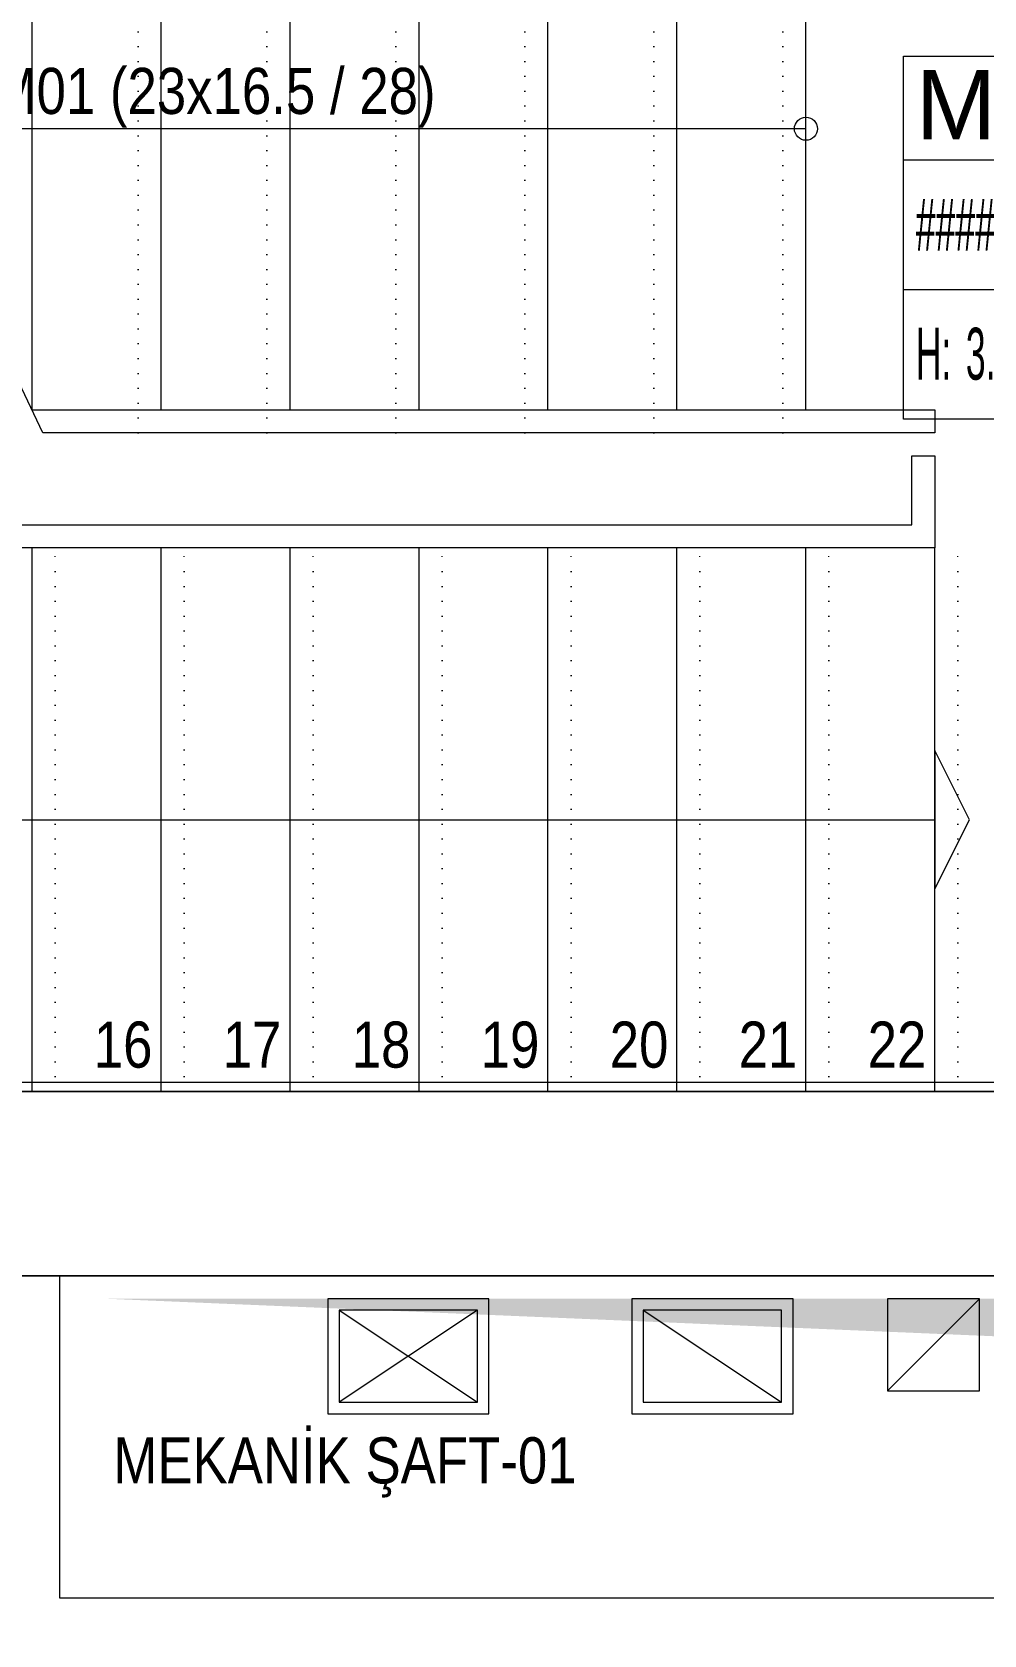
# Model space of a CAD drawing. Extents: x -1073 to 35213, y -1180 to 6950.
# Drawn here: x 31034.8 to 31241.5, y 3464.5 to 3812.5 of the extents above; entities that cross this region are included whole.
import ezdxf
from ezdxf.enums import TextEntityAlignment as Align

# ---------------------------------------------------------------- set-up
doc = ezdxf.new("R2010")
doc.units = 0
doc.header["$LTSCALE"] = 25
doc.linetypes.add('DOT2', pattern=[0.125, 0, -0.125])
doc.layers.get('0').update_dxf_attribs({"color": 9, "lineweight": 9})
for name, color, linetype, lineweight in [('00', 9, 'Continuous', 9), ('01', 9, 'Continuous', 9), ('06D', 9, 'Continuous', 9), ('09D', 9, 'Continuous', 9), ('19', 9, 'Continuous', 9), ('19D', 9, 'DOT2', 9), ('21', 9, 'Continuous', 9), ('21_MAHAL', 9, 'Continuous', 9)]:
    doc.layers.add(name, color=color, linetype=linetype, lineweight=lineweight)
doc.styles.add('Arial', font='arial.ttf', dxfattribs={"height": 2.5})
doc.styles.add('MuuM_TEXT-STANDART', font='ARIALN.TTF')

# ---------------------------------------------------------------- blocks, each defined once
blk = doc.blocks.new('0_arrowstairs')
blk.add_lwpolyline([(0, 0), (0, -30), (15, 0), (0, 30)], close=True)
blk = doc.blocks.new('*U118')
blk.add_lwpolyline([(0, 0), (0, 560)])
blk.add_circle((0, 0), 5)
at = {"rotation": 90}
blk.add_blockref('0_arrowstairs', (0, 560), dxfattribs=at)
blk = doc.blocks.new('*U544')
blk.add_lwpolyline([(0, 0), (0, 504)])
blk.add_circle((0, 0), 5)
at = {"rotation": 90}
blk.add_blockref('0_arrowstairs', (0, 504), dxfattribs=at)
blk = doc.blocks.new('MERDVN2.KAT')
at = {"layer": '19'}
for points in [[(17047.17, -302.5), (16988.84, -179.5)], [(17044.84, -297.5), (17240.84, -297.5), (17240.84, -297.5), (17240.84, -302.5), (17240.84, -302.5), (17047.17, -302.5)]]:
    blk.add_lwpolyline(points, dxfattribs=at)
at = {"layer": '19', "linetype": 'Continuous'}
for points in [[(17047.17, -302.5), (16988.84, -179.5)], [(17044.84, -297.5), (17044.84, -179.5)], [(17072.84, -297.5), (17072.84, -179.5)], [(17100.84, -297.5), (17100.84, -179.5)], [(17128.84, -297.5), (17128.84, -179.5)], [(17156.84, -297.5), (17156.84, -179.5)], [(17184.84, -297.5), (17184.84, -179.5)], [(17212.84, -297.5), (17212.84, -179.5)], [(17041.58, -302.5), (16960.84, -302.5), (16960.84, -322.5), (16960.84, -322.5), (17235.84, -322.5), (17235.84, -307.5), (17240.84, -307.5), (17240.84, -327.5), (17235.84, -327.5), (16955.84, -327.5), (16955.84, -327.5), (16955.84, -297.5), (17039.25, -297.5)], [(17044.84, -445.5), (17044.84, -327.5)], [(17072.84, -445.5), (17072.84, -327.5)], [(17100.84, -445.5), (17100.84, -327.5)], [(17128.84, -445.5), (17128.84, -327.5)], [(17156.84, -445.5), (17156.84, -327.5)], [(17184.84, -445.5), (17184.84, -327.5)], [(17212.84, -445.5), (17212.84, -327.5)], [(17240.84, -445.5), (17240.84, -327.5)]]:
    blk.add_lwpolyline(points, dxfattribs=at)
at = {"layer": '19D'}
for points in [[(17067.84, -302.5), (17067.84, -179.5)], [(17095.84, -302.5), (17095.84, -179.5)], [(17123.84, -302.5), (17123.84, -179.5)], [(17151.84, -302.5), (17151.84, -179.5)], [(17179.84, -302.5), (17179.84, -179.5)], [(17207.84, -302.5), (17207.84, -179.5)], [(17049.84, -445.5), (17049.84, -327.5)], [(17077.84, -445.5), (17077.84, -327.5)], [(17105.84, -445.5), (17105.84, -327.5)], [(17133.84, -445.5), (17133.84, -327.5)], [(17161.84, -445.5), (17161.84, -327.5)], [(17189.84, -445.5), (17189.84, -327.5)], [(17217.84, -445.5), (17217.84, -327.5)], [(17245.84, -445.5), (17245.84, -327.5)]]:
    blk.add_lwpolyline(points, dxfattribs=at)
at = {"layer": '19', "xscale": 0.5, "yscale": 0.5, "zscale": 0.5}
for name, p, rotation in [('*U544', (17212.84, -236.5), 90), ('*U118', (16960.84, -386.5), 270)]:
    blk.add_blockref(name, p, dxfattribs=dict(at, rotation=rotation))
at = {"layer": '21', "style": 'MuuM_TEXT-STANDART'}
for s, p in [('M01 (23x16.5 / 28)', (17132.43, -223.28)), ('16', (17070.98, -430.33)), ('17', (17098.98, -430.33)), ('18', (17126.98, -430.33)), ('19', (17154.98, -430.33)), ('20', (17182.98, -430.33)), ('21', (17210.98, -430.33)), ('22', (17238.98, -430.33))]:
    blk.add_text(s, height=10, dxfattribs=at).set_placement(p, align=Align.TOP_RIGHT)
blk = doc.blocks.new('0_roomno2')
blk.add_lwpolyline([(19.375, -10.5), (0, -10.5), (0, 0), (19.375, 0)], close=True)
for points in [[(0, -3), (19.375, -3)], [(8.125, -3), (8.125, -10.5)], [(11.875, -3), (11.875, -10.5)], [(15.625, -3), (15.625, -10.5)], [(0, -6.75), (8.125, -6.75)]]:
    blk.add_lwpolyline(points)
at = {"style": 'MuuM_TEXT-STANDART', "width": 0.6}
blk.add_text('H:', height=1.5, dxfattribs=at).set_placement((0.35, -8.608), align=Align.MIDDLE_LEFT)
at = {"style": 'Arial'}
blk.add_attdef('ODANO', (0, 1.17), '', height=2, dxfattribs=at)
blk.add_attdef('MEKANADI', text='', height=2, dxfattribs=at).set_placement((0.35, -3), align=Align.BOTTOM_LEFT)
at = {"style": 'MuuM_TEXT-STANDART', "width": 0.6}
for tag, p in [('M2', (0.35, -4.875)), ('TEMIZTAVANYUKSEKLIGI', (1.8, -8.608))]:
    blk.add_attdef(tag, text='', height=1.5, dxfattribs=at).set_placement(p, align=Align.MIDDLE_LEFT)
for tag, p in [('YER01', (10, -4.5)), ('TAVAN01', (13.75, -4.5)), ('DUVAR01', (17.5, -4.5)), ('YER02', (10, -6.75)), ('TAVAN02', (13.75, -6.75)), ('DUVAR02', (17.5, -6.75)), ('YER03', (10, -9)), ('TAVAN03', (13.75, -9)), ('DUVAR03', (17.5, -9))]:
    blk.add_attdef(tag, text='', height=1.5, dxfattribs=at).set_placement(p, align=Align.MIDDLE_CENTER)

msp = doc.modelspace()

# ---------------------------------------------------------------- linework, layer by layer
at = {"layer": '00'}
msp.add_lwpolyline([(31425.84, 3542.5), (31425.84, 3472.5), (31040.84, 3472.5), (31040.84, 3542.5), (31020.84, 3542.5), (31020.84, 3472.5), (30810.84, 3472.5), (30810.84, 3542.5), (30790.84, 3542.5), (30790.84, 3405)], dxfattribs=at)
at = {"layer": '01'}
for points in [[(30790.84, 3542.5), (30790.84, 3892.5), (31390.84, 3892.5), (31390.84, 3852.5), (30840.84, 3852.5), (30840.84, 3582.5), (31390.84, 3582.5), (31390.84, 3542.5)], [(31390.84, 3892.5), (30790.84, 3892.5), (30790.84, 3542.5), (31390.84, 3542.5), (31390.84, 3582.5), (30840.84, 3582.5), (30840.84, 3852.5), (31390.84, 3852.5)]]:
    msp.add_lwpolyline(points, close=True, dxfattribs=at)
at = {"layer": '06D'}
for points in [[(31588.84, 3655.5), (31578.84, 3655.5), (31578.84, 3655.5), (31578.84, 3655.5), (31578.84, 3655.5), (31578.84, 3655.5), (31578.84, 3674.5), (31653.84, 3674.5), (31653.84, 3810.5), (31588.84, 3810.5), (31588.84, 3870.5), (31442.84, 3870.5), (31442.84, 3845.5), (31423.84, 3845.5), (31423.84, 3870.5), (31392.84, 3870.5), (31392.84, 3850.5), (30842.84, 3850.5), (30842.84, 3584.5), (31392.84, 3584.5), (31392.84, 3559.5), (31423.84, 3559.5)], [(31240.53, 3537.49), (31220.53, 3517.49)], [(31131.53, 3535.02), (31101.53, 3515.02)], [(31101.53, 3535.02), (31131.53, 3515.02)], [(31167.53, 3535.02), (31197.53, 3515.02)]]:
    msp.add_lwpolyline(points, dxfattribs=at)
for points in [[(31099.03, 3512.52), (31134.03, 3512.52), (31134.03, 3537.5), (31099.03, 3537.5)], [(31165.03, 3512.52), (31200.03, 3512.52), (31200.03, 3537.5), (31165.03, 3537.5)], [(31220.53, 3517.49), (31240.53, 3517.49), (31240.53, 3537.49), (31220.53, 3537.49)], [(31131.53, 3535.02), (31101.53, 3535.02), (31101.53, 3515.02), (31131.53, 3515.02)], [(31197.53, 3535.02), (31167.53, 3535.02), (31167.53, 3515.02), (31197.53, 3515.02)]]:
    msp.add_lwpolyline(points, close=True, dxfattribs=at)
at = {"layer": '09D'}
msp.add_solid([(31420.84, 3479.05), (31420.84, 3537.5), (31405.84, 3522.5), (31050.84, 3537.5)], dxfattribs=at)

# ---------------------------------------------------------------- block references
msp.add_blockref('MERDVN2.KAT', (13990, 4028))
at = {"layer": '21_MAHAL'}
ref = msp.add_blockref('0_roomno2', (31224.05, 3807.23), dxfattribs=dict(at, xscale=7.5, yscale=7.5, zscale=7.5))
ref.add_attrib('ODANO', 'VW-ÇK-07', (31224.05, 3816.01), dxfattribs={"layer": '0', "height": 15, "style": 'Arial'})
ref.add_attrib('MEKANADI', 'M02 Y. MERD.', dxfattribs={"layer": '0', "height": 15, "style": 'Arial'}).set_placement((31226.67, 3784.73), align=Align.BOTTOM_LEFT)
ref.add_attrib('M2', '##### m2', dxfattribs={"layer": '0', "height": 11.25, "style": 'MuuM_TEXT-STANDART', "width": 0.6}).set_placement((31226.67, 3770.67), align=Align.MIDDLE_LEFT)
ref.add_attrib('TEMIZTAVANYUKSEKLIGI', '3.50 m', dxfattribs={"layer": '0', "height": 11.25, "style": 'MuuM_TEXT-STANDART', "width": 0.6}).set_placement((31237.55, 3742.67), align=Align.MIDDLE_LEFT)
ref.add_attrib('YER01', 'Y03', dxfattribs={"layer": '0', "height": 11.25, "style": 'MuuM_TEXT-STANDART', "width": 0.6}).set_placement((31299.05, 3773.48), align=Align.MIDDLE_CENTER)
ref.add_attrib('TAVAN01', 'T09', dxfattribs={"layer": '0', "height": 11.25, "style": 'MuuM_TEXT-STANDART', "width": 0.6}).set_placement((31327.17, 3773.48), align=Align.MIDDLE_CENTER)
ref.add_attrib('DUVAR01', 'D07A', dxfattribs={"layer": '0', "height": 11.25, "style": 'MuuM_TEXT-STANDART', "width": 0.6}).set_placement((31355.3, 3773.48), align=Align.MIDDLE_CENTER)
ref.add_attrib('YER02', 'Y04', dxfattribs={"layer": '0', "height": 11.25, "style": 'MuuM_TEXT-STANDART', "width": 0.6}).set_placement((31299.05, 3756.61), align=Align.MIDDLE_CENTER)

# ---------------------------------------------------------------- texts
at = {"layer": '21', "style": 'MuuM_TEXT-STANDART'}
msp.add_text('MEKANİK ŞAFT-01', height=10, dxfattribs=at).set_placement((31052.49, 3497.41))

doc.saveas('drawing.dxf')
